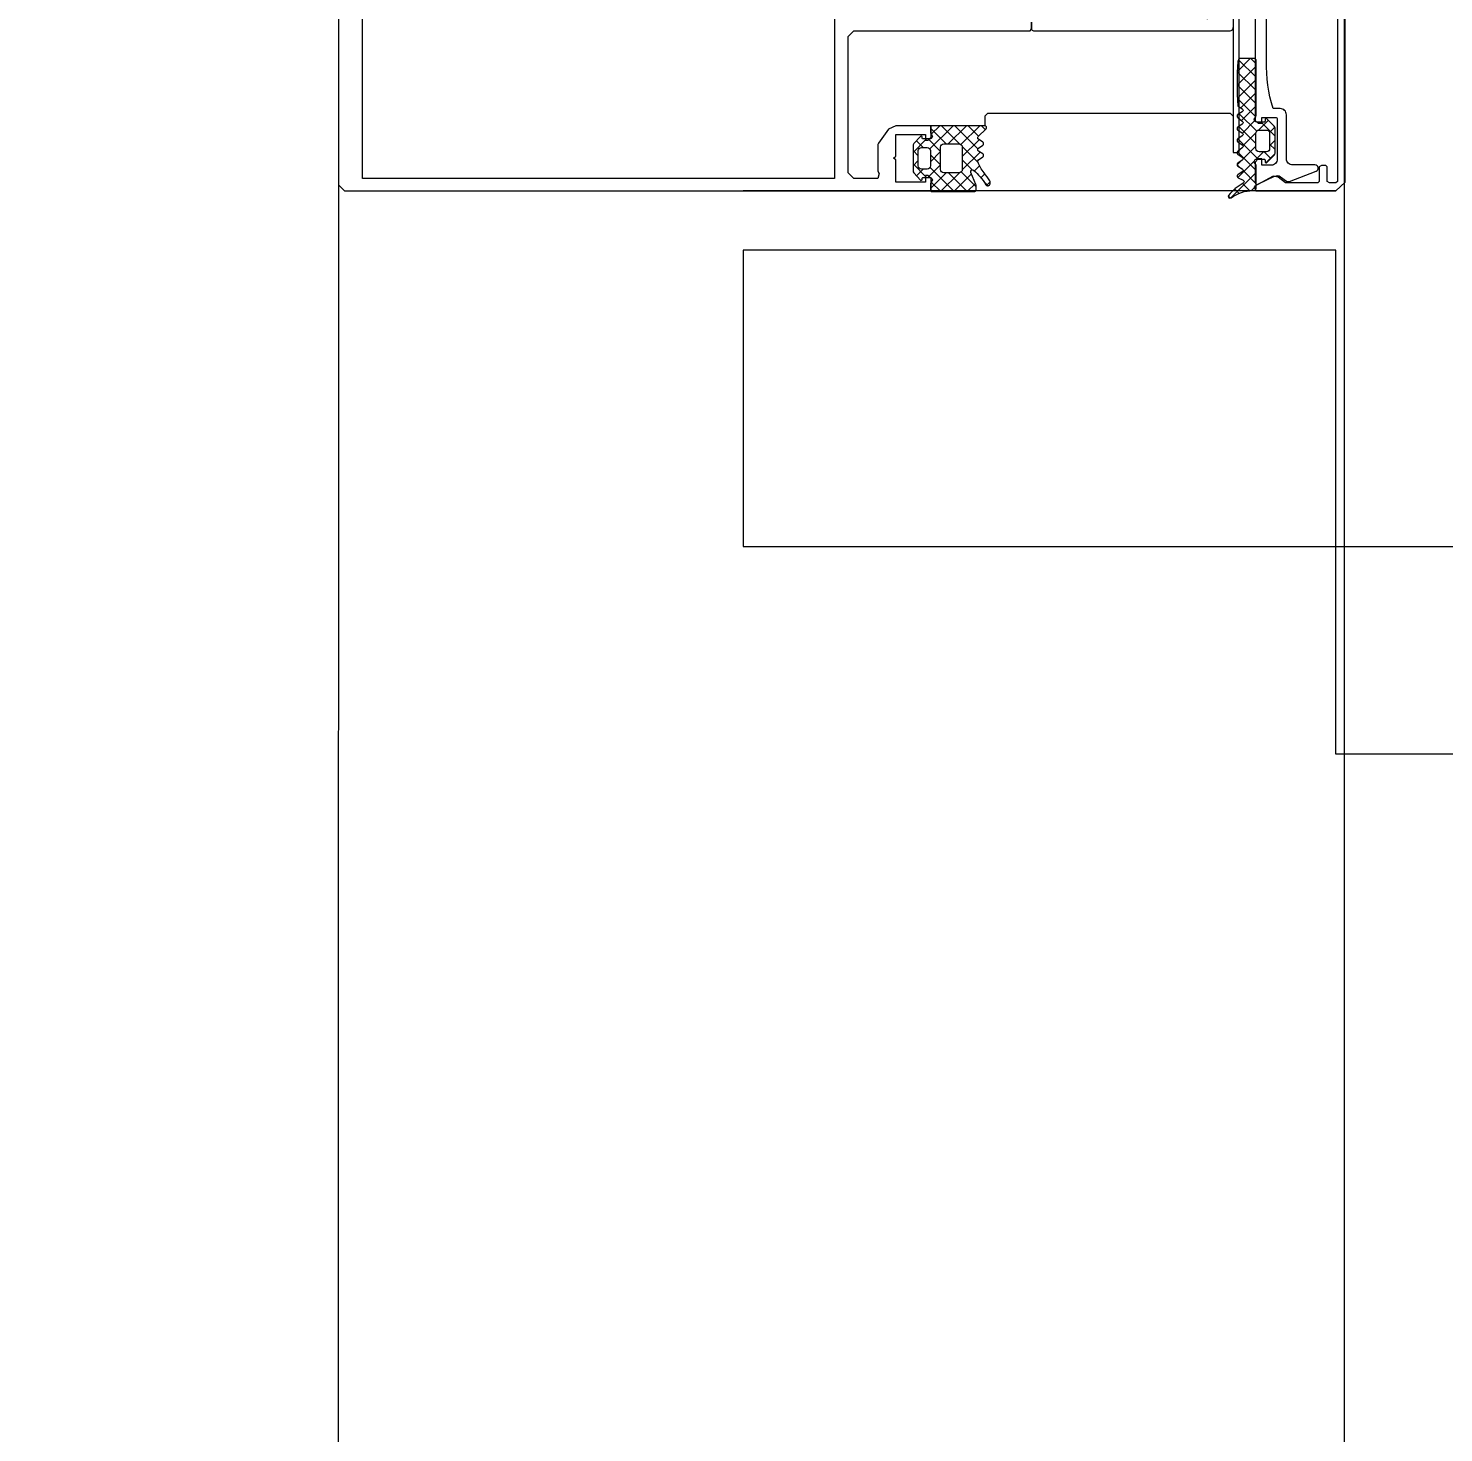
# Model space of a CAD drawing. Header units: millimetres. Extents: x 0 to 168960, y -92093 to 443706.
# Drawn here: x 33733 to 33971.8, y 312650.5 to 312887.4 of the extents above; entities that cross this region are included whole.
import ezdxf
from ezdxf.enums import TextEntityAlignment as Align

# ---------------------------------------------------------------- set-up
doc = ezdxf.new("R2018")
doc.units = ezdxf.units.MM
for name, color, linetype, lineweight in [('_0', 7, 'Continuous', 15), ('АР_Двери', 250, 'Continuous', 9), ('АР_Названия помещений', 124, 'Continuous', 5), ('АР_Номер помещения', 1, 'Continuous', 25), ('АР_Помещения_площадь', 19, 'Continuous', 9), ('Основная ГКЛ', 250, 'Continuous', 9)]:
    doc.layers.add(name, color=color, linetype=linetype, lineweight=lineweight)
doc.styles.add('ISOCPEUR', font='isocpeur.ttf', dxfattribs={"height": 174.9999999999999})
doc.styles.get("Standard").update_dxf_attribs({"font": 'arial.ttf'})

# ---------------------------------------------------------------- blocks, each defined once
blk = doc.blocks.new('*U371')
at = {"color": 8, "style": 'ISOCPEUR', "width": 0.7, "flags": 1}
blk.add_attdef('КАТЕГОРИЯ', (-499.1655280450395, -2092.186355050572), '', height=250, dxfattribs=at)
at = {"layer": 'АР_Номер помещения', "color": 8, "style": 'ISOCPEUR', "width": 0.7}
blk.add_attdef('НОМЕР_ПОМЕЩЕНИЯ', text='', height=300, dxfattribs=at).set_placement((-18510.49361090659, 7567.289123812037), align=Align.MIDDLE_CENTER)
at = {"layer": 'АР_Помещения_площадь', "color": 8, "style": 'ISOCPEUR', "width": 0.7}
blk.add_attdef('ПЛОЩАДЬ_ПОМЕЩЕНИЯ', text='', height=200, dxfattribs=at).set_placement((-14623.74387785005, 5822.615793806528), align=Align.MIDDLE_RIGHT)
at = {"layer": 'АР_Помещения_площадь', "color": 8, "lineweight": 30, "width": 0.7, "flags": 104}
blk.add_attdef('ИМЯ_ПОМЕЩЕНИЯ', text='', height=100, dxfattribs=at).set_placement((157.6277002443094, 1217.141369806137), align=Align.MIDDLE_CENTER)
blk = doc.blocks.new('*U372')
at = {"color": 8, "style": 'ISOCPEUR', "width": 0.7, "flags": 1}
blk.add_attdef('КАТЕГОРИЯ', (-499.1655280450395, -2092.186355050572), '', height=250, dxfattribs=at)
at = {"layer": 'АР_Номер помещения', "color": 8, "style": 'ISOCPEUR', "width": 0.7}
blk.add_attdef('НОМЕР_ПОМЕЩЕНИЯ', text='', height=300, dxfattribs=at).set_placement((-20320.1206182717, 401.983033271239), align=Align.MIDDLE_CENTER)
at = {"layer": 'АР_Помещения_площадь', "color": 8, "lineweight": 30, "width": 0.7, "flags": 104}
blk.add_attdef('ИМЯ_ПОМЕЩЕНИЯ', text='', height=100, dxfattribs=at).set_placement((157.6277002443094, 1217.141369806137), align=Align.MIDDLE_CENTER)
at = {"layer": 'АР_Помещения_площадь', "color": 8, "style": 'ISOCPEUR', "width": 0.7}
blk.add_attdef('ПЛОЩАДЬ_ПОМЕЩЕНИЯ', text='', height=200, dxfattribs=at).set_placement((-20157.25560618485, 981.5149308616656), align=Align.MIDDLE_RIGHT)
blk = doc.blocks.new('*U361')
at = {"color": 8, "style": 'ISOCPEUR', "width": 0.7, "flags": 1}
blk.add_attdef('КАТЕГОРИЯ', (-499.1655280450395, -2092.186355050572), '', height=250, dxfattribs=at)
at = {"layer": 'АР_Номер помещения', "color": 8, "style": 'ISOCPEUR', "width": 0.7}
blk.add_attdef('НОМЕР_ПОМЕЩЕНИЯ', text='', height=300, dxfattribs=at).set_placement((-20442.9678235531, 8376.031730824574), align=Align.MIDDLE_CENTER)
at = {"layer": 'АР_Помещения_площадь', "color": 8, "style": 'ISOCPEUR', "width": 0.7}
blk.add_attdef('ПЛОЩАДЬ_ПОМЕЩЕНИЯ', text='', height=200, dxfattribs=at).set_placement((-21408.7320204215, 8026.212287067085), align=Align.MIDDLE_RIGHT)
at = {"layer": 'АР_Помещения_площадь', "color": 8, "lineweight": 30, "width": 0.7, "flags": 104}
blk.add_attdef('ИМЯ_ПОМЕЩЕНИЯ', text='', height=100, dxfattribs=at).set_placement((157.6277002443094, 1217.141369806137), align=Align.MIDDLE_CENTER)
blk = doc.blocks.new('*U362')
at = {"color": 8, "style": 'ISOCPEUR', "width": 0.7, "flags": 1}
blk.add_attdef('КАТЕГОРИЯ', (-499.1655280450395, -2092.186355050572), '', height=250, dxfattribs=at)
at = {"layer": 'АР_Номер помещения', "color": 8, "style": 'ISOCPEUR', "width": 0.7}
blk.add_attdef('НОМЕР_ПОМЕЩЕНИЯ', text='', height=300, dxfattribs=at).set_placement((-17564.86919595587, 2858.18843627081), align=Align.MIDDLE_CENTER)
at = {"layer": 'АР_Помещения_площадь', "color": 8, "style": 'ISOCPEUR', "width": 0.7}
blk.add_attdef('ПЛОЩАДЬ_ПОМЕЩЕНИЯ', text='', height=200, dxfattribs=at).set_placement((-1475.609504904383, 2342.480832341213), align=Align.MIDDLE_RIGHT)
at = {"layer": 'АР_Помещения_площадь', "color": 8, "lineweight": 30, "width": 0.7, "flags": 104}
blk.add_attdef('ИМЯ_ПОМЕЩЕНИЯ', text='', height=100, dxfattribs=at).set_placement((157.6277002443094, 1217.141369806137), align=Align.MIDDLE_CENTER)
blk = doc.blocks.new('*U366')
at = {"color": 8, "style": 'ISOCPEUR', "width": 0.7, "flags": 1}
blk.add_attdef('КАТЕГОРИЯ', (-499.1655280450395, -2092.186355050572), '', height=250, dxfattribs=at)
at = {"layer": 'АР_Номер помещения', "color": 8, "style": 'ISOCPEUR', "width": 0.7}
blk.add_attdef('НОМЕР_ПОМЕЩЕНИЯ', text='', height=300, dxfattribs=at).set_placement((-21196.4674922059, -1818.481553809905), align=Align.MIDDLE_CENTER)
at = {"layer": 'АР_Помещения_площадь', "color": 8, "lineweight": 30, "width": 0.7, "flags": 104}
blk.add_attdef('ИМЯ_ПОМЕЩЕНИЯ', text='', height=100, dxfattribs=at).set_placement((157.6277002443094, 1217.141369806137), align=Align.MIDDLE_CENTER)
at = {"layer": 'АР_Помещения_площадь', "color": 8, "style": 'ISOCPEUR', "width": 0.7}
blk.add_attdef('ПЛОЩАДЬ_ПОМЕЩЕНИЯ', text='', height=200, dxfattribs=at).set_placement((-19595.60745293346, 178.0239761574612), align=Align.MIDDLE_RIGHT)
blk = doc.blocks.new('*U417')
at = {"layer": 'АР_Двери', "color": 8}
for points in [[(1624.490285720826, 1219.578917486547), (1589.490285720746, 1219.578917486547), (1589.490285749471, 5.587375005584084e-09), (1624.490285749551, 5.587375005584084e-09)], [(1624.490285749551, 5.587375005584084e-09), (1674.490285749733, 5.587375005584084e-09), (1674.490285749733, -99.99999999441266), (1624.490285749551, -99.99999999441266)]]:
    blk.add_lwpolyline(points, close=True, dxfattribs=at)
blk.add_arc((1624.490285749552, 0), 1219.57891748096, 90.00000000134916, 180, dxfattribs=at)
at = {"layer": 'Основная ГКЛ', "color": 8, "ltscale": 5}
blk.add_line((1684.490285749733, 5.587375005584084e-09), (1684.490285749733, -99.99999999441266), dxfattribs=at)
blk = doc.blocks.new('*U418')
h = blk.add_hatch()
h.set_pattern_fill('ANSI37', color=8, scale=0.5)
h.set_pattern_definition([(45, (-322291.2205625913, 48226.32366800668), (-1.122532015133644, 1.122532015133644), []), (135, (-322291.2205625913, 48226.32366800668), (-1.122532015133644, -1.122532015133644), [])])
edge = h.paths.add_edge_path()
edge.add_line((10.79023061698535, -99.8463398774038), (9.827402811381035, -99.8463398774038))
edge.add_arc((9.827353505036273, -100.2729468438009), 0.4266069692464647, 89.99337787315255, 141.5327947363565)
edge.add_arc((9.159278332838504, -99.7420457966895), 0.4267278803356918, 179.9968157564979, 321.5207985382017, ccw=False)
edge.add_line((8.73255045316182, -99.74202208105999), (8.73255045316182, -98.6447030530835))
edge.add_arc((8.915382164131364, -98.64464496489491), 0.1828317201972572, 89.9817963424805, 180.0182036689174, ccw=False)
edge.add_line((8.915440252283588, -98.46181325392536), (9.037357698543929, -98.46181325392536))
edge.add_arc((9.037359480342431, -98.27892381899248), 0.1828894349415545, 269.9994417964374, 405.0108099441774)
edge.add_line((9.166657438559923, -98.14957706250425), (7.947420964483172, -97.05232004747086))
edge.add_arc((7.569773171618989, -97.56502995264539), 0.6367804192335582, 53.62567727297115, 90.95771440071873)
edge.add_line((7.559129710891284, -96.92833848964074), (3.413812517130282, -96.92833848964074))
edge.add_arc((3.403169056402577, -97.56502995264539), 0.6367804192335587, 89.04228559928126, 126.3743227270288)
edge.add_line((3.025521263538394, -97.05232004747086), (1.806284789461643, -98.14957706250425))
edge.add_arc((1.935582747679135, -98.27892381899248), 0.1828894349415473, 134.9891900558227, 270.0005582217977)
edge.add_line((1.935584529535845, -98.46181325392536), (2.05750197567977, -98.46181325392536))
edge.add_arc((2.057560063829448, -98.64464496489745), 0.1828317201997975, -0.018203668120008842, 90.01820365672108, ccw=False)
edge.add_line((2.240391774801537, -98.6447030530835), (2.240391774801537, -99.74202208105999))
edge.add_arc((1.813663895126781, -99.74204579668775), 0.426727880333761, -141.5207985389436, 0.003184243267412512, ccw=False)
edge.add_arc((1.14558872294661, -100.2729468437724), 0.4266069692179907, 38.46720526304514, 90.00662212947016)
edge.add_line((1.145539416582324, -99.8463398774038), (0.04828240151982754, -99.8463398774038))
edge.add_arc((0.0482243133119518, -100.0291715883759), 0.182831720199816, 89.98179632504078, 180.0182036681199)
edge.add_line((-0.1346073976601474, -100.029229676562), (-0.1346073976601474, -107.2226070491088))
edge.add_arc((0.1705737402505845, -107.2394296726541), 0.3056444463742738, 176.8448546711905, 269.9211253471)
edge.add_line((0.1701529833953828, -107.5450738294167), (0.9016576600843109, -107.5450738294167))
edge.add_arc((0.9017737024205454, -107.2410907811698), 0.3039830703958481, 269.9781279389543, 295.045197664035)
edge.add_line((1.030459788627923, -107.5164915769274), (3.103180398466066, -106.6630074411805))
edge.add_arc((3.232049262619832, -106.9391884143617), 0.3047673113960419, -39.6300021498775, 115.0142375502665, ccw=False)
edge.add_arc((-4.075966076926756, -100.6398400448609), 9.952967568172934, 301.18716960640904, 319.2740031722098, ccw=False)
edge.add_arc((1.225010332126755, -109.5267269013507), 0.4002801790656269, 111.542123779783, 188.4578762277708)
edge.add_arc((1.380999980752339, -109.3441551556855), 0.6024183835417841, 203.6278434001353, 297.8806416241382)
edge.add_arc((-4.065045188760012, -100.4636163512806), 11.01872594920455, 301.3201823273193, 310.1217782709637)
edge.add_arc((6.938780977432337, -113.5663040592784), 6.091684827123482, 109.9917412032284, 129.8472067046495, ccw=False)
edge.add_arc((4.964528358362918, -108.1265279880014), 0.3047655738155237, 34.3369610768043, 110.8355556520319, ccw=False)
edge.add_line((5.216183836397249, -107.9546222715217), (5.703853620856535, -108.6861889611537))
edge.add_arc((5.955507923848927, -108.5142457139227), 0.3047857747384424, 214.3429114746995, 325.6570885253005)
edge.add_line((6.207162226841319, -108.6861889611537), (6.694832011300605, -107.9546222715217))
edge.add_arc((6.946486314292997, -108.1265655187599), 0.3047857747425471, 34.34291147582883, 145.6570885241712, ccw=False)
edge.add_line((7.198140617285389, -107.9546222715217), (7.685872414731421, -108.6861889611537))
edge.add_arc((7.937526717718842, -108.5142457139009), 0.304785774746652, 214.3429114786147, 325.6570885246984)
edge.add_line((8.189181020716205, -108.6861889611391), (8.67685080517549, -107.9546222715071))
edge.add_arc((8.9285327256135, -108.1266089951924), 0.3048331054845687, 45.00817742601299, 145.6532697416135, ccw=False)
edge.add_line((9.144051515555475, -107.9110286774885), (10.45265056542121, -109.2425545959704))
edge.add_arc((10.66817953156128, -109.0269962775285), 0.3048247429177994, 225.0039012122863, 359.97312659816)
edge.add_line((10.9730042409501, -109.0271392492723), (10.9730042409501, -100.029229676562))
edge.add_arc((10.7901725299782, -100.0291715883761), 0.1828317201996189, 359.9817963319379, 449.9817967013221)
edge = h.paths.add_edge_path(flags=16)
edge.add_line((4.189672160311602, -97.78176061244449), (6.764409373165108, -97.78176061244449))
edge.add_arc((6.764409373165108, -98.32325800741091), 0.5414973949664272, 0, 90, ccw=False)
edge.add_line((7.305906768131536, -98.32325800741091), (7.305906768131536, -99.3129838273162))
edge.add_arc((6.764409373165108, -99.3129838273162), 0.5414973949664272, -90, 0, ccw=False)
edge.add_line((6.764409373165108, -99.85448122228263), (4.189672160311602, -99.85448122228263))
edge.add_arc((4.189672160311602, -99.3129838273162), 0.5414973949664272, 180, 270, ccw=False)
edge.add_line((3.648174765345175, -99.3129838273162), (3.648174765345175, -98.32325800741091))
edge.add_arc((4.189672160311602, -98.32325800741091), 0.5414973949664272, 90, 180, ccw=False)
edge = h.paths.add_edge_path(flags=16)
edge.add_line((3.589557573723141, -101.5613874808332), (7.364523959695362, -101.5613874808332))
edge.add_arc((7.364523959695362, -102.1028848757996), 0.5414973949664272, 0, 90, ccw=False)
edge.add_line((7.906021354661789, -102.1028848757996), (7.906021354661789, -104.6775995081407))
edge.add_arc((7.364523959695362, -104.6775995081407), 0.5414973949664272, -90, 0, ccw=False)
edge.add_line((7.364523959695362, -105.2190969031071), (3.589557573723141, -105.2190969031071))
edge.add_arc((3.589557573723141, -104.6775995081407), 0.5414973949664272, 180, 270, ccw=False)
edge.add_line((3.048060178756714, -104.6775995081407), (3.048060178756714, -102.1028848757996))
edge.add_arc((3.589557573723141, -102.1028848757996), 0.5414973949664272, 90, 180, ccw=False)
h = blk.add_hatch()
h.set_pattern_fill('ANSI37', color=8, scale=0.5)
h.set_pattern_definition([(45, (-322291.2205625913, 48225.68140756417), (-1.122532015133644, 1.122532015133644), []), (135, (-322291.2205625913, 48225.68140756417), (-1.122532015133644, -1.122532015133644), [])])
edge = h.paths.add_edge_path()
edge.add_arc((6.385534031428905, -157.4459422038109), 0.5487303657759914, 224.9985428707436, 270)
edge.add_line((4.778320866160467, -156.6146889486674), (5.997513201660674, -157.8339432980199))
edge.add_arc((4.907628939894878, -156.4853874518148), 0.1828645893715156, 90, 224.9985428707432)
edge.add_line((5.151552457467921, -156.3025228649931), (4.907628939894878, -156.3025228649931))
edge.add_arc((5.151552457467921, -156.119691154021), 0.1828317201998032, 270, 360)
edge.add_line((5.33438416844001, -154.9003947067795), (5.33438416844001, -156.119691154021))
edge.add_arc((4.907694277938283, -154.9003947067795), 0.4266898917694475, 0, 70.76670075449576)
edge.add_arc((4.907622020138206, -154.9002891436407), 0.4266140358978636, 70.75286764113007, 141.530523514797)
edge.add_arc((4.239527202912892, -154.3694433980985), 0.4267017864716978, 270, 321.5305235147969)
edge.add_line((0.4599142611959247, -154.7961451845695), (4.239527202912892, -154.7961451845695))
edge.add_arc((0.4599142611959247, -154.3694497697551), 0.4266954176128115, 180, 270)
edge.add_line((0.03321885172044858, -154.2473590952384), (0.03321885172044858, -154.3694497697551))
edge.add_arc((-6.001552315381364, -154.2473590952384), 6.03477116777137, 0, 37.47615232151821)
edge.add_arc((-0.9704173008805511, -150.3901593819684), 0.3048115604497932, 51.18112181196318, 217.476152321518)
edge.add_arc((-5.785122203700829, -156.3744058509159), 7.985474883734515, 28.02003636439682, 51.18112181196424)
edge.add_arc((1.533396157534071, -152.479797162669), 0.304801821276656, 208.020036364395, 334.438569945839)
edge.add_line((2.17411728732986, -151.7578594849547), (1.808364948956308, -152.6113126142227))
edge.add_arc((2.449075189519185, -151.8893480092754), 0.3047803799531579, 34.33925897844146, 154.4422532809757)
edge.add_line((3.173334940395002, -152.4489611760075), (2.70073599851428, -151.7174238480288))
edge.add_arc((3.424985785037279, -152.277015050684), 0.3047845429527939, 214.3437249696854, 325.6562750304055)
edge.add_line((4.164306414138607, -151.7174254928401), (3.676636629679831, -152.4489611760071))
edge.add_arc((4.415957258827922, -151.8893716181464), 0.3047845429818857, 34.34372497361709, 145.6562750379854)
edge.add_line((5.155277887941203, -152.4489611759562), (4.667608103482419, -151.7174254927891))
edge.add_arc((5.406928732578794, -152.2770150506367), 0.3047845429466368, 214.3437249695515, 325.6562750337557)
edge.add_line((6.146311374613878, -151.7174254927743), (5.658579577226313, -152.4489611759416))
edge.add_arc((6.397962219256442, -151.8893716180974), 0.304784542952794, 34.3437249696406, 145.6562750304112)
edge.add_line((7.259200294443892, -152.4489611759418), (6.64961306389885, -151.717425492774))
edge.add_arc((7.510851139081328, -152.2770150506221), 0.3047845429466368, 214.3437249696033, 325.6562750337545)
edge.add_line((8.250171768187833, -151.7174254927598), (7.762501983728836, -152.4489611759271))
edge.add_arc((8.501822612827953, -151.8893716180755), 0.3047845429466369, 34.34372496708603, 145.6562750312901)
edge.add_line((9.241205254860585, -152.4489611759344), (8.753473457472943, -151.7174254927669))
edge.add_arc((9.492856099503115, -152.2770150506112), 0.304784542952794, 214.3437249696012, 325.6562750304179)
edge.add_line((10.23217672860495, -151.7174254927666), (9.7445069441457, -152.4489611759343))
edge.add_arc((10.48382757322064, -151.8893716180665), 0.3047845429175452, 34.34372497048674, 145.6562750311516)
edge.add_line((11.2231482022906, -152.448961175927), (10.7354784178314, -151.7174254927594))
edge.add_arc((11.47479904693319, -152.2770150506039), 0.304784542952794, 214.3437249695822, 325.6562750303599)
edge.add_line((12.33609913510737, -151.7174254927595), (11.7264498915756, -152.4489611759273))
edge.add_arc((12.58774997974979, -151.8893716180828), 0.304784542952794, 34.34372496958213, 145.6562750303599)
edge.add_line((13.32707060885134, -152.448961175927), (12.83940082439237, -151.7174254927597))
edge.add_arc((13.57872145349393, -152.2770150506039), 0.304784542952794, 214.3437249695822, 325.6562750304179)
edge.add_line((14.31804208259564, -151.7174254927595), (13.83037229813651, -152.448961175927))
edge.add_arc((18.06969292723807, -204.6284668378111), 53.04387976268197, 85.94423753332752, 94.05576246667246)
edge.add_line((22.24493700015591, -151.8809180635581), (21.82134377188049, -151.7174254927595))
edge.add_arc((21.99361827592506, -152.0527696052799), 0.3044569814295733, 0, 34.36428909613578)
edge.add_line((22.29807523661293, -154.4914015204542), (22.29807523661293, -152.0527696052799))
edge.add_arc((21.9933352879687, -154.4914015204542), 0.3047399585219917, 270, 360)
edge.add_line((12.67676563537372, -154.7961414692618), (21.9933352879687, -154.7961414692618))
edge.add_arc((12.67676563537372, -154.3694396827908), 0.4267017864716978, 218.4735242652958, 270)
edge.add_arc((12.0086266694587, -154.9003975141614), 0.4267183308264255, 38.47352426529832, 180)
edge.add_line((11.58190833969275, -156.1196911539773), (11.58190833969275, -154.9003975141614))
edge.add_arc((11.76474005066484, -156.1196911539773), 0.1828317201998032, 180, 270)
edge.add_line((12.00866356823788, -156.3025228649494), (11.76474005066484, -156.3025228649494))
edge.add_arc((12.00866356823788, -156.4853874517712), 0.1828645893715156, 315.0014571292571, 450)
edge.add_line((10.91877930643358, -157.8339432980147), (12.13797164197229, -156.6146889486238))
edge.add_arc((10.53075847665292, -157.4459422037933), 0.5487303657935584, 270, 315.0014571292575)
edge.add_line((6.385534031428905, -157.9946725676273), (10.53075847665292, -157.9946725676273))
edge = h.paths.add_edge_path(flags=16)
edge.add_line((9.699982453137636, -157.0711432325988), (7.12524524028413, -157.0711432325988))
edge.add_arc((7.12524524028413, -156.5296458376324), 0.5414973949664272, 180, 270)
edge.add_line((6.583747845317703, -156.5296458376324), (6.583747845317703, -155.2960393683024))
edge.add_arc((7.12524524028413, -155.2960393683024), 0.5414973949664272, 90, 180)
edge.add_line((7.12524524028413, -154.754541973336), (9.699982453137636, -154.754541973336))
edge.add_arc((9.699982453137636, -155.2960393683024), 0.5414973949664272, 0, 90)
edge.add_line((10.24147984810406, -155.2960393683024), (10.24147984810406, -156.5296458376324))
edge.add_arc((9.699982453137636, -156.5296458376324), 0.5414973949664272, 270, 360)
at = {"color": 8, "lineweight": 0, "ltscale": 100, "transparency": 33554687}
for points in [[(63.01279775233706, 0), (0.9753395689185709, 0), (0, -0.9754015818616608), (0, -99.97639866839745), (2.072658596909605, -99.97639866839745), (2.56032838136889, -99.48872888393817), (2.56032838136889, -99.00099708653579), (1.463009353377856, -99.00099708653579), (1.463009353377856, -94.00219575699884), (5.242636221810244, -94.00219575699884), (5.486471114039887, -93.63644341865438), (5.852223452355247, -94.00219575699884), (9.50993287464371, -94.00219575699884), (9.50993287464371, -99.00099708653579), (8.5345312927966, -99.00099708653579), (8.5345312927966, -99.48872888393817), (9.022201077255886, -99.97639866839745), (10.9730042409501, -99.97639866839745), (10.9730042409501, -94.00219575699884), (10.36335499741836, -92.78295928290754), (8.046861508337315, -91.07605302435695), (7.803026616107672, -90.95413557824213), (3.291895070986357, -90.95413557824213), (2.926080719742458, -91.19797047047177), (2.072658596909605, -90.95413557824213), (2.072658596909605, -86.93067381762376), (3.048060178756714, -85.95533424870519), (26.01986574922921, -85.95533424870519), (26.99526733113453, -86.93067381762376), (26.99526733113453, -116.6797089155589), (27.36101966944989, -116.9236058207316), (28.45833869744092, -116.9236058207316)], [(-0.1346073976601474, -100.029229676562), (-0.1346073976601474, -100.029229676562)], [(10.9730042409501, -100.029229676562), (10.9730042409501, -100.029229676562)], [(12.55799305340042, -150.942303905962), (13.04566283785971, -150.4546341215027), (13.04566283785971, -109.4863315430121), (12.55799305340042, -108.9986617585528), (10.9730042409501, -108.9986617585528)], [(6.461872695886996, -150.942303905962), (6.461872695886996, -151.9177054878237)], [(62.40314850886352, -168.4991292953491), (1.58498881245032, -168.4991292953491), (1.341091907292139, -168.2552944031195), (1.341091907292139, -167.1580063816073), (1.58498881245032, -166.7922230367985), (4.023399747675285, -166.7922230367985), (4.267234639904927, -166.5483881445689), (4.267234639904927, -165.8168524614011), (4.023399747675285, -165.4510691165924), (1.58498881245032, -165.4510691165924), (1.341091907292139, -165.2072342243628), (1.341091907292139, -159.7207321038877), (2.316493489139248, -158.5014956297964), (2.438410935283173, -157.6480425005284), (0.7315046766889282, -154.4780648756569), (0, -154.7218997678865), (0, -168.2552944031195), (1.463009353377856, -169.8402832155552), (62.52506595494924, -169.8402832155552)]]:
    blk.add_lwpolyline(points, dxfattribs=at)
blk.add_lwpolyline([(2.072658596909605, -4.023461760618375), (62.03739617048996, -4.023461760618375), (62.03739617048996, -83.6387787466374), (2.072658596909605, -83.6387787466374)], close=True, dxfattribs=at)
for points in [[(10.79023061698535, -99.8463398774038), (9.827402811381035, -99.8463398774038, 0.2287523810762611), (9.49333546042908, -100.0075689018267, -0.7101639231358212), (8.73255045316182, -99.74202208105999), (8.73255045316182, -98.6447030530835, -0.4143996870914876), (8.915440252283588, -98.46181325392536), (9.037357698543929, -98.46181325392536, 0.6682503890445888), (9.166657438559923, -98.14957706250425), (7.947420964483172, -97.05232004747086, 0.1643479059441302), (7.559129710891284, -96.92833848964074), (3.413812517130282, -96.92833848964074, 0.1643479059441302), (3.025521263538394, -97.05232004747086), (1.806284789461643, -98.14957706250425, 0.6682503891596868), (1.935584529535845, -98.46181325392536), (2.05750197567977, -98.46181325392536, -0.4143996870833266), (2.240391774801537, -98.6447030530835), (2.240391774801537, -99.74202208105999, -0.7101639231391418), (1.479606767534278, -100.0075689018195, 0.2287523810910513), (1.145539416582324, -99.8463398774038), (0.04828240151982754, -99.8463398774038, 0.4143996871765861), (-0.1346073976601474, -100.029229676562), (-0.1346073976601474, -107.2226070491088, 0.4300281847644905), (0.1701529833953828, -107.5450738294167), (0.9016576600843109, -107.5450738294167, 0.1098139781175365), (1.030459788627923, -107.5164915769274), (3.103180398466066, -106.6630074411805, -0.8000358277039689), (3.466774755099323, -107.1335773473693, -0.07908294790216032), (1.078033386787865, -109.1544071472526, 0.3488032577412263), (0.8290834940853529, -109.5856010100179, 0.4361245879823007), (1.662709607509896, -109.8766470288829, 0.03842309887939363), (3.035579730931204, -108.8893772838928, -0.08685322061285544), (4.856127201928757, -107.8416925192359, -0.3467629046601076), (5.216183836397249, -107.9546222715217), (5.703853620856535, -108.6861889611537, 0.5278770357902526), (6.207162226841319, -108.6861889611537), (6.694832011300605, -107.9546222715217, -0.5278770357776507), (7.198140617285389, -107.9546222715217), (7.685872414731421, -108.6861889611537, 0.5278770357650493), (8.189181020716205, -108.6861889611391), (8.67685080517549, -107.9546222715071, -0.4697389635461835), (9.144051515555475, -107.9110286774885), (10.45265056542121, -109.2425545959704, 0.667984424932516), (10.9730042409501, -109.0271392492723), (10.9730042409501, -100.029229676562, 0.4142135642613711)], [(2.700735998514574, -151.7174238480293, 0.5779496213016146), (2.174117287329864, -151.7578594849547), (1.808364948956296, -152.6113126142227, -0.615333828900983), (1.264314601023216, -152.6229728107355, 0.1014034095220688), (-0.7793225042987615, -150.1526875602649, 0.8870851218243345), (-1.212307890993543, -150.5756291363723, -0.1649969122064492), (0.03321885172044858, -154.2474489910092), (0.03321885172044858, -154.369366437124, 0.4143043114941015), (0.4599631302990019, -154.7961451845695), (4.239527985744644, -154.7961451845695, 0.2286961432583318), (4.573593908164185, -154.6349125131019, -0.3190489133936659), (5.048252518579829, -154.4975204773655, -0.3190018552396916), (5.33438416844001, -154.9004275982224), (5.33438416844001, -156.1196330658349, -0.4143996870833266), (5.151494369318243, -156.3025228649931), (4.9076594770886, -156.3025228649931, 0.6683385997492722), (4.778359754709527, -156.6147278391945), (5.99753421585774, -157.8339643132858, 0.1988829373258806), (6.385487657156773, -157.9946725676273), (10.53080485091778, -157.9946725676273, 0.1988829373551211), (10.91875829227502, -157.8339643132422), (12.13793275342323, -156.6147278391509, 0.6683385997492723), (12.00863303104416, -156.3025228649494), (11.76479813881451, -156.3025228649494, -0.4143996870833266), (11.58190833969275, -156.1196330657913), (11.58190833969275, -154.9004275981788, -0.7102015621310012), (12.34269893012242, -154.6349087977942, 0.2286961432583318), (12.67676485254196, -154.7961414692618), (21.99325834168121, -154.7961414692618, 0.414362099440266), (22.29807523661293, -154.4913239298694), (22.29807523661293, -152.0528819881656, 0.1511707915363169), (22.24493700015591, -151.8809180635581), (21.82134377188049, -151.7174254927595, 0.03540799054371244), (14.31804208259564, -151.7174254927595), (13.83037229813635, -152.4489611759273, -0.527867958552825), (13.3270706088515, -152.4489611759273), (12.83940082439221, -151.7174254927595, 0.5278679585528249), (12.33609913510736, -151.7174254927595), (11.72644989157561, -152.4489611759273, -0.527867958552825), (11.22314820229076, -152.4489611759273), (10.73547841783147, -151.7174254927595, 0.5278679585528249), (10.23217672860483, -151.7174254927668), (9.744506944145542, -152.4489611759345, -0.527867958552825), (9.241205254860688, -152.4489611759345), (8.753473457472865, -151.7174254927668, 0.5278679585717272), (8.250171768188011, -151.7174254927595), (7.762501983728725, -152.4489611759273, -0.5278679585717273), (7.259200294443872, -152.4489611759418), (6.649613063898869, -151.7174254927741, 0.5278679585528249), (6.146311374614015, -151.7174254927741), (5.658579577226192, -152.4489611759418, -0.5278679585717273), (5.155277887941338, -152.4489611759564), (4.667608103482053, -151.7174254927886, 0.5278679585717272), (4.164306414138991, -151.7174254928395), (3.676636629679706, -152.4489611760073, -0.5278679585528251), (3.173334940394852, -152.4489611760073)]]:
    blk.add_lwpolyline(points, format="xyb", close=True, dxfattribs=at)
at = {"color": 8}
for points in [[(4.189672160311602, -97.78176061244449), (6.764409373165108, -97.78176061244449, -0.414213562373095), (7.305906768131536, -98.32325800741091), (7.305906768131536, -99.3129838273162, -0.414213562373095), (6.764409373165108, -99.85448122228263), (4.189672160311602, -99.85448122228263, -0.414213562373095), (3.648174765345175, -99.3129838273162), (3.648174765345175, -98.32325800741091, -0.414213562373095)], [(3.589557573723141, -101.5613874808332), (7.364523959695362, -101.5613874808332, -0.414213562373095), (7.906021354661789, -102.1028848757996), (7.906021354661789, -104.6775995081407, -0.414213562373095), (7.364523959695362, -105.2190969031071), (3.589557573723141, -105.2190969031071, -0.414213562373095), (3.048060178756714, -104.6775995081407), (3.048060178756714, -102.1028848757996, -0.414213562373095)], [(7.12524524028413, -154.754541973336), (9.699982453137636, -154.754541973336, -0.414213562373095), (10.24147984810406, -155.2960393683024), (10.24147984810406, -156.5296458376324, -0.414213562373095), (9.699982453137636, -157.0711432325988), (7.12524524028413, -157.0711432325988, -0.414213562373095), (6.583747845317703, -156.5296458376324), (6.583747845317703, -155.2960393683024, -0.414213562373095)]]:
    blk.add_lwpolyline(points, format="xyb", close=True, dxfattribs=at)
at = {"color": 8, "lineweight": 0, "ltscale": 100, "transparency": 33554687}
for points in [[(28.45833869744092, -116.9236058207316), (27.36101966944989, -116.9236058207316, 0.5239329190821609), (26.99526733113453, -117.2488658651346), (26.9952250343631, -150.3936753890375, 0.4143255057077639), (27.54389584594173, -150.9423806696213)], [(28.94340621674201, -146.5691745896911, -1.575399656426527e-05), (31.322161152435, -144.1929631081148, -0.4398191101055806)], [(32.78789361490635, -144.1929631081148, -1.575399656426528e-05), (35.16664855059935, -146.5691745896911, -0.2080566110632873)], [(52.1138984519057, -154.6511150187798), (11.87423886940815, -154.6511150187798), (11.38656908494886, -155.1388158097034), (11.38656908494886, -155.7484030402775), (12.36197066679597, -155.7484030402775), (12.36197066679597, -158.064927535881, -0.414362099391309), (12.05715377192246, -158.3697450752807), (5.35144618380582, -158.3697450752807, -0.4143260923197838), (4.315001015202142, -157.3333343757549), (4.315001015202142, -155.7483455633192), (5.412320043193176, -155.7483455633192), (5.412320043193176, -155.1387583327451), (4.802732812648173, -154.6510575418215), (1.388858282589354, -154.6510575418215, 0.5512236456822476), (1.113640511059202, -155.0868211200141), (2.454794431279879, -157.8910154000769, -0.2673491356416615), (2.373928002198227, -158.92217383963), (1.642423325509299, -159.8975444150128, 0.2496293600316565), (1.58498881245032, -160.4099278371868), (3.291895070986357, -164.9210593822645, 0.8270430078467679), (4.350548804563005, -164.7187381850817), (4.350548804563005, -160.9391423231718, -0.4143260923197836), (5.386993973166682, -159.9027316236461), (12.82426825090079, -159.9027316236461, 0.4143260923033303), (13.86071342602372, -158.8663209241276), (13.86071342602372, -157.6470844500363, -0.08279896819570452), (21.87448654253967, -156.5507544790162), (31.75023376842728, -156.5507544790162)]]:
    blk.add_lwpolyline(points, format="xyb", dxfattribs=at)
at = {"color": 8}
blk.add_lwpolyline([(6.461872695886996, -151.9177054878237), (57.52626462542685, -151.9177054878237), (57.52626462542685, -150.942303905962), (6.461872695886996, -150.942303905962)], close=True, dxfattribs=at)
at = {"color": 8, "lineweight": 0, "ltscale": 100, "transparency": 33554687}
blk.add_arc((0.1701529833953828, -107.2403134427659), 0.304760386648688, 179.9890271280254, 270.0107304840479, dxfattribs=at)

msp = doc.modelspace()

# ---------------------------------------------------------------- linework, layer by layer
at = {"layer": '_0'}
for points in [[(33785.08392636865, 310706.434266649), (22591.27838038454, 310706.434266649), (22591.27838038451, 310803.4341165901), (11791.27916346905, 310803.43411659), (11791.27838038433, 313721.7932528815), (12391.27838038451, 313721.7932528815), (12391.27838038448, 319721.7932528815), (19461.27838038428, 319721.7932528815), (19461.27838038451, 314261.5117804693), (19161.27838038451, 314261.5117804692), (19161.27838038451, 313408.5587257967), (22533.69287498038, 313408.5587257966), (22533.69287498038, 313311.5117804693), (26565.99197291375, 313311.5117804693), (26565.99197291375, 314231.5117804693), (28265.99197291381, 314231.5117804693), (28265.99197291381, 313311.5117804693), (33785.32800060915, 313313.4341165898)], [(41798.36514866493, 304413.43411659), (34051.27838038463, 304413.43411659), (34051.27838024935, 310705.1862924717), (33955.04624670602, 310707.6822408265), (33955.04648605423, 313313.43411659), (50190.27572535515, 313311.5117804693), (50190.27572535515, 314231.5117804693), (51890.27572535521, 314231.5117804693), (51890.27572535521, 313311.5117804693), (55601.27838038452, 313312.6898971419), (55601.06417990647, 313408.8045492842), (66601.27838038452, 313408.760454782), (66601.27838038451, 310803.43411659), (55801.27838038451, 310803.43411659), (55801.27838035733, 310706.434266649), (41802.15478175275, 310704.9341916195)]]:
    msp.add_lwpolyline(points, close=True, dxfattribs=at)

# ---------------------------------------------------------------- block references
ref = msp.add_blockref('*U372', (44912.19305171604, 314166.7183374479), dxfattribs=at)
lines = msp.add_mtext('\\W0.8000;Санузлы для девочек основной и старшей школы\\Pс комнатой личной гигиены', dxfattribs={"layer": 'АР_Названия помещений', "color": 8, "insert": (22950.92913980184, 322335.4136110297), "char_height": 3224.539816057382, "width": 1818.923815450755, "attachment_point": 1})
ref.add_attrib('ИМЯ_ПОМЕЩЕНИЯ', '', (22950.92913980184, 322335.4136110297), dxfattribs={"flags": 104}).embed_mtext(lines)
ref = msp.add_blockref('*U362', (49645.1823398304, 311704.5919760152), dxfattribs=at)
lines = msp.add_mtext('\\W0.8000;Кабинет информатики и информационных\\Pтехнологий с возможностью деления\\Pтрансформируемой перегородкой на два\\Pпомещения', dxfattribs={"layer": 'АР_Названия помещений', "color": 8, "insert": (33695.11667115668, 321446.1710718342), "char_height": 6603.183349143786, "width": 1779.628549205147, "attachment_point": 1})
ref.add_attrib('ИМЯ_ПОМЕЩЕНИЯ', '', (33695.11667115668, 321446.1710718342), dxfattribs={"flags": 104}).embed_mtext(lines)
ref = msp.add_blockref('*U361', (47730.90035476875, 312312.6696398946), dxfattribs=at)
lines = msp.add_mtext('\\W0.8000;Лестничная клетка', dxfattribs={"layer": 'АР_Названия помещений', "color": 8, "insert": (26654.45643724136, 315384.8971264781), "char_height": 1807.932503779579, "width": 1779.628549205147, "attachment_point": 1})
ref.add_attrib('ИМЯ_ПОМЕЩЕНИЯ', '', (26654.45643724136, 315384.8971264781), dxfattribs={"flags": 104}).embed_mtext(lines)
ref = msp.add_blockref('*U371', (33928.42614212226, 308804.5919760153), dxfattribs=at)
lines = msp.add_mtext('\\W0.8000;Коридор с рекреацией ', dxfattribs={"layer": 'АР_Названия помещений', "color": 8, "insert": (16784.3746824866, 317838.0403892503), "char_height": 3787.104619372796, "width": 1779.628549205147, "attachment_point": 1})
ref.add_attrib('ИМЯ_ПОМЕЩЕНИЯ', '', (16784.3746824866, 317838.0403892503), dxfattribs={"flags": 104}).embed_mtext(lines)
ref = msp.add_blockref('*U366', (41698.42614212232, 316387.1829245291), dxfattribs=at)
lines = msp.add_mtext('\\W0.8000;Административный кабинет (основная и старшая школа)', dxfattribs={"layer": 'АР_Названия помещений', "color": 8, "insert": (20797.93253121567, 315417.3480490811), "char_height": 1807.932503779579, "width": 1779.628549205147, "attachment_point": 1})
ref.add_attrib('ИМЯ_ПОМЕЩЕНИЯ', '', (20797.93253121567, 315417.3480490811), dxfattribs={"flags": 104}).embed_mtext(lines)
at = {"layer": '_0', "lineweight": 0, "rotation": 90}
msp.add_blockref('*U418', (33785.32789294592, 312859.9637752215), dxfattribs=at)
at = {"layer": '_0', "linetype": 'ByBlock', "xscale": -1, "rotation": 270}
msp.add_blockref('*U417', (33953.58303947661, 311175.4734894718), dxfattribs=at)

doc.saveas('drawing.dxf')
